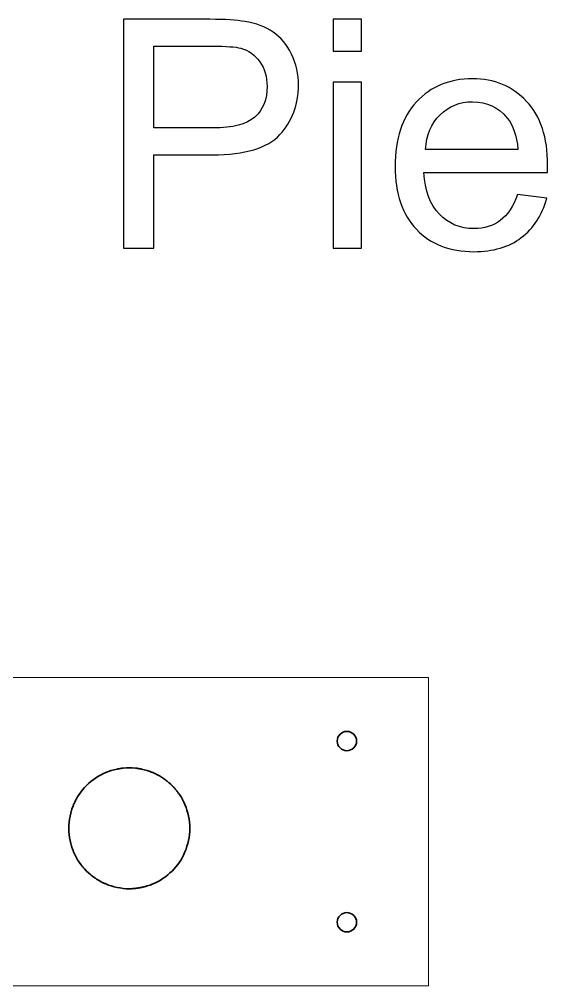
# Model space of a CAD drawing. Header units: millimetres. Extents: x 309 to 2032, y -1240 to 271.
# Drawn here: x 593.6 to 681, y 104.1 to 264.1 of the extents above; entities that cross this region are included whole.
import ezdxf

# ---------------------------------------------------------------- set-up
doc = ezdxf.new("R2010")
doc.units = ezdxf.units.MM
doc.header["$MEASUREMENT"] = 0
doc.layers.add('Layer 1', color=7, linetype='Continuous')

msp = doc.modelspace()

# ---------------------------------------------------------------- linework, layer by layer
at = {"layer": 'Layer 1', "color": 250, "lineweight": 18}
msp.add_lwpolyline([(401.2904, 104.1322), (661.2904, 104.1322), (661.2904, 155.1322), (401.2904, 155.1322), (401.2904, 104.1322)], close=True, dxfattribs=at)
at = {"layer": 'Layer 1', "color": 250}
for points, knots in [([(610.8321, 226.2476), (610.8321, 226.2476), (610.8321, 264.136), (610.8321, 264.136), (610.8321, 264.136), (625.1372, 264.136), (625.1372, 264.136), (627.6508, 264.136), (629.5734, 264.0125), (630.9052, 263.7744), (632.7661, 263.4657), (634.3271, 262.8748), (635.5883, 262.0105), (636.8495, 261.1373), (637.8637, 259.9203), (638.631, 258.3592), (639.3983, 256.7982), (639.7775, 255.0784), (639.7775, 253.1998), (639.7775, 249.9896), (638.7545, 247.2643), (636.6995, 245.0418), (634.6534, 242.8105), (630.9404, 241.6993), (625.5782, 241.6993), (625.5782, 241.6993), (615.8592, 241.6993), (615.8592, 241.6993), (615.8592, 241.6993), (615.8592, 226.2476), (615.8592, 226.2476), (615.8592, 226.2476), (610.8321, 226.2476), (610.8321, 226.2476)], [0, 0, 0, 0, 0.09090909, 0.09090909, 0.09090909, 0.18181818, 0.18181818, 0.18181818, 0.27272727, 0.27272727, 0.27272727, 0.36363636, 0.36363636, 0.36363636, 0.45454545, 0.45454545, 0.45454545, 0.54545455, 0.54545455, 0.54545455, 0.63636364, 0.63636364, 0.63636364, 0.72727273, 0.72727273, 0.72727273, 0.81818182, 0.81818182, 0.81818182, 0.90909091, 0.90909091, 0.90909091, 1, 1, 1, 1]), ([(645.5454, 258.8443), (645.5454, 258.8443), (645.5454, 264.136), (645.5454, 264.136), (645.5454, 264.136), (650.2021, 264.136), (650.2021, 264.136), (650.2021, 264.136), (650.2021, 258.8443), (650.2021, 258.8443), (650.2021, 258.8443), (645.5454, 258.8443), (645.5454, 258.8443)], [0, 0, 0, 0, 0.25, 0.25, 0.25, 0.5, 0.5, 0.5, 0.75, 0.75, 0.75, 1, 1, 1, 1]), ([(615.8592, 246.1443), (615.8592, 246.1443), (625.6488, 246.1443), (625.6488, 246.1443), (628.8943, 246.1443), (631.1874, 246.744), (632.5544, 247.9523), (633.9126, 249.1605), (634.5917, 250.8539), (634.5917, 253.0499), (634.5917, 254.6286), (634.1948, 255.9868), (633.3922, 257.1157), (632.5897, 258.2446), (631.5313, 258.9942), (630.2261, 259.3558), (629.3794, 259.5763), (627.8183, 259.691), (625.5517, 259.691), (625.5517, 259.691), (615.8592, 259.691), (615.8592, 259.691), (615.8592, 259.691), (615.8592, 246.1443), (615.8592, 246.1443)], [0, 0, 0, 0, 0.125, 0.125, 0.125, 0.25, 0.25, 0.25, 0.375, 0.375, 0.375, 0.5, 0.5, 0.5, 0.625, 0.625, 0.625, 0.75, 0.75, 0.75, 0.875, 0.875, 0.875, 1, 1, 1, 1]), ([(645.5454, 226.2476), (645.5454, 226.2476), (645.5454, 253.7114), (645.5454, 253.7114), (645.5454, 253.7114), (650.2021, 253.7114), (650.2021, 253.7114), (650.2021, 253.7114), (650.2021, 226.2476), (650.2021, 226.2476), (650.2021, 226.2476), (645.5454, 226.2476), (645.5454, 226.2476)], [0, 0, 0, 0, 0.25, 0.25, 0.25, 0.5, 0.5, 0.5, 0.75, 0.75, 0.75, 1, 1, 1, 1]), ([(676.0342, 235.1376), (676.0342, 235.1376), (680.8496, 234.5026), (680.8496, 234.5026), (680.1, 231.7068), (678.6977, 229.5284), (676.6516, 227.985), (674.6055, 226.4416), (671.9949, 225.6655), (668.8111, 225.6655), (664.8071, 225.6655), (661.6321, 226.9002), (659.2861, 229.3697), (656.9401, 231.8303), (655.7671, 235.2964), (655.7671, 239.7502), (655.7671, 244.3539), (656.9489, 247.9346), (659.3214, 250.4746), (661.6938, 253.0234), (664.7718, 254.2935), (668.5553, 254.2935), (672.2154, 254.2935), (675.2052, 253.0499), (677.5247, 250.554), (679.8442, 248.0581), (681.0084, 244.548), (681.0084, 240.0236), (681.0084, 239.7502), (680.9996, 239.3357), (680.9819, 238.7889), (680.9819, 238.7889), (660.5296, 238.7889), (660.5296, 238.7889), (660.706, 235.7814), (661.5527, 233.4707), (663.0873, 231.8744), (664.613, 230.2781), (666.5268, 229.4755), (668.8111, 229.4755), (670.5132, 229.4755), (671.9684, 229.9253), (673.1679, 230.8249), (674.3762, 231.7245), (675.3287, 233.162), (676.0342, 235.1376)], [0, 0, 0, 0, 0.06666667, 0.06666667, 0.06666667, 0.13333333, 0.13333333, 0.13333333, 0.2, 0.2, 0.2, 0.26666667, 0.26666667, 0.26666667, 0.33333333, 0.33333333, 0.33333333, 0.4, 0.4, 0.4, 0.46666667, 0.46666667, 0.46666667, 0.53333333, 0.53333333, 0.53333333, 0.6, 0.6, 0.6, 0.66666667, 0.66666667, 0.66666667, 0.73333333, 0.73333333, 0.73333333, 0.8, 0.8, 0.8, 0.86666667, 0.86666667, 0.86666667, 0.93333333, 0.93333333, 0.93333333, 1, 1, 1, 1]), ([(660.7942, 242.5989), (660.7942, 242.5989), (676.0871, 242.5989), (676.0871, 242.5989), (675.8843, 244.9096), (675.2934, 246.6382), (674.3321, 247.7935), (672.8592, 249.5839), (670.9366, 250.4834), (668.5818, 250.4834), (666.4475, 250.4834), (664.6571, 249.7691), (663.2019, 248.3403), (661.7555, 246.9116), (660.953, 244.9978), (660.7942, 242.5989)], [0, 0, 0, 0, 0.2, 0.2, 0.2, 0.4, 0.4, 0.4, 0.6, 0.6, 0.6, 0.8, 0.8, 0.8, 1, 1, 1, 1])]:
    msp.add_open_spline(points, degree=3, knots=knots, dxfattribs=at)
at = {"layer": 'Layer 1', "lineweight": 35}
for points in [[(649.3904, 144.6322), (649.3904, 145.5159), (648.6741, 146.2322), (647.7904, 146.2322), (646.9067, 146.2322), (646.1904, 145.5159), (646.1904, 144.6322), (646.1904, 143.7485), (646.9067, 143.0322), (647.7904, 143.0322), (648.6741, 143.0322), (649.3904, 143.7485), (649.3904, 144.6322)], [(649.3904, 114.6322), (649.3904, 115.5159), (648.6741, 116.2322), (647.7904, 116.2322), (646.9067, 116.2322), (646.1904, 115.5159), (646.1904, 114.6322), (646.1904, 113.7485), (646.9067, 113.0322), (647.7904, 113.0322), (648.6741, 113.0322), (649.3904, 113.7485), (649.3904, 114.6322)]]:
    msp.add_open_spline(points, degree=3, knots=[0, 0, 0, 0, 0.25, 0.25, 0.25, 0.5, 0.5, 0.5, 0.75, 0.75, 0.75, 1, 1, 1, 1], dxfattribs=at)
at = {"layer": 'Layer 1', "color": 250, "lineweight": 35}
msp.add_open_spline([(611.7937, 140.1916), (611.7937, 140.1916), (611.2599, 140.1916), (611.2599, 140.1916), (611.2599, 140.1916), (610.7595, 140.1416), (610.7595, 140.1416), (610.7595, 140.1416), (610.6595, 140.1416), (610.6595, 140.1416), (610.6595, 140.1416), (610.5426, 140.1249), (610.5426, 140.1249), (610.5426, 140.1249), (610.3926, 140.1082), (610.3926, 140.1082), (610.3926, 140.1082), (610.2591, 140.0748), (610.2591, 140.0748), (610.2591, 140.0748), (610.1257, 140.0582), (610.1257, 140.0582), (610.1257, 140.0582), (609.9922, 140.0415), (609.9922, 140.0415), (609.9922, 140.0415), (609.8754, 140.0248), (609.8754, 140.0248), (609.8754, 140.0248), (609.7753, 139.9914), (609.7753, 139.9914), (609.7753, 139.9914), (609.2749, 139.8913), (609.2749, 139.8913), (609.2749, 139.8913), (608.8079, 139.7579), (608.8079, 139.7579), (608.8079, 139.7579), (608.3575, 139.5911), (608.3575, 139.5911), (608.3575, 139.5911), (607.8904, 139.4243), (607.8904, 139.4243), (607.8904, 139.4243), (607.44, 139.2241), (607.44, 139.2241), (607.44, 139.2241), (607.023, 139.0073), (607.023, 139.0073), (607.023, 139.0073), (606.606, 138.7571), (606.606, 138.7571), (606.606, 138.7571), (606.189, 138.4902), (606.189, 138.4902), (606.189, 138.4902), (605.7887, 138.2066), (605.7887, 138.2066), (605.7887, 138.2066), (605.4217, 137.923), (605.4217, 137.923), (605.4217, 137.923), (605.0547, 137.6061), (605.0547, 137.6061), (605.0547, 137.6061), (604.7211, 137.2725), (604.7211, 137.2725), (604.7211, 137.2725), (604.3708, 136.9389), (604.3708, 136.9389), (604.3708, 136.9389), (604.0539, 136.5552), (604.0539, 136.5552), (604.0539, 136.5552), (603.7704, 136.1883), (603.7704, 136.1883), (603.7704, 136.1883), (603.4868, 135.7879), (603.4868, 135.7879), (603.4868, 135.7879), (603.2365, 135.3876), (603.2365, 135.3876), (603.2365, 135.3876), (603.1865, 135.3042), (603.1865, 135.3042), (603.1865, 135.3042), (603.1365, 135.2208), (603.1365, 135.2208), (603.1365, 135.2208), (603.0864, 135.1541), (603.0864, 135.1541), (603.0864, 135.1541), (603.0531, 135.0707), (603.0531, 135.0707), (603.0531, 135.0707), (603.003, 134.9873), (603.003, 134.9873), (603.003, 134.9873), (602.9697, 134.9205), (602.9697, 134.9205), (602.9697, 134.9205), (602.953, 134.9039), (602.953, 134.9039), (602.953, 134.9039), (602.953, 134.8872), (602.953, 134.8872), (602.953, 134.8872), (602.9363, 134.8705), (602.9363, 134.8705), (602.9363, 134.8705), (602.9363, 134.8538), (602.9363, 134.8538), (602.9363, 134.8538), (602.9196, 134.8538), (602.9196, 134.8538), (602.9196, 134.8538), (602.9196, 134.8371), (602.9196, 134.8371), (602.9196, 134.8371), (602.9029, 134.8205), (602.9029, 134.8205), (602.9029, 134.8205), (602.9029, 134.8038), (602.9029, 134.8038), (602.9029, 134.8038), (602.8863, 134.7704), (602.8863, 134.7704), (602.8863, 134.7704), (602.8362, 134.6537), (602.8362, 134.6537), (602.8362, 134.6537), (602.7695, 134.5369), (602.7695, 134.5369), (602.7695, 134.5369), (602.7194, 134.4201), (602.7194, 134.4201), (602.7194, 134.4201), (602.6694, 134.3034), (602.6694, 134.3034), (602.6694, 134.3034), (602.636, 134.22), (602.636, 134.22), (602.636, 134.22), (602.5861, 134.1366), (602.5861, 134.1366), (602.5861, 134.1366), (602.5693, 134.1032), (602.5693, 134.1032), (602.5693, 134.1032), (602.536, 134.0198), (602.536, 134.0198), (602.536, 134.0198), (602.536, 134.0031), (602.536, 134.0031), (602.536, 134.0031), (602.4859, 133.8863), (602.4859, 133.8863), (602.4859, 133.8863), (602.4526, 133.7696), (602.4526, 133.7696), (602.4526, 133.7696), (602.4025, 133.6361), (602.4025, 133.6361), (602.4025, 133.6361), (602.3525, 133.5027), (602.3525, 133.5027), (602.3525, 133.5027), (602.3024, 133.3859), (602.3024, 133.3859), (602.3024, 133.3859), (602.2691, 133.2692), (602.2691, 133.2692), (602.2691, 133.2692), (602.2357, 133.1691), (602.2357, 133.1691), (602.2357, 133.1691), (602.1023, 132.702), (602.1023, 132.702), (602.1023, 132.702), (601.9855, 132.2183), (601.9855, 132.2183), (601.9855, 132.2183), (601.9021, 131.7179), (601.9021, 131.7179), (601.9021, 131.7179), (601.8354, 131.2175), (601.8354, 131.2175), (601.8354, 131.2175), (601.802, 130.717), (601.802, 130.717), (601.802, 130.717), (601.802, 130.6003), (601.802, 130.6003), (601.802, 130.6003), (601.7854, 130.4835), (601.7854, 130.4835), (601.7854, 130.4835), (601.7854, 130.3334), (601.7854, 130.3334), (601.7854, 130.3334), (601.7854, 130.1999), (601.7854, 130.1999), (601.7854, 130.1999), (601.7854, 130.0498), (601.7854, 130.0498), (601.7854, 130.0498), (601.7854, 129.9164), (601.7854, 129.9164), (601.7854, 129.9164), (601.802, 129.7996), (601.802, 129.7996), (601.802, 129.7996), (601.802, 129.6828), (601.802, 129.6828), (601.802, 129.6828), (601.8354, 129.1824), (601.8354, 129.1824), (601.8354, 129.1824), (601.9021, 128.682), (601.9021, 128.682), (601.9021, 128.682), (601.9855, 128.1816), (601.9855, 128.1816), (601.9855, 128.1816), (602.1023, 127.6979), (602.1023, 127.6979), (602.1023, 127.6979), (602.2357, 127.2308), (602.2357, 127.2308), (602.2357, 127.2308), (602.2691, 127.1307), (602.2691, 127.1307), (602.2691, 127.1307), (602.3024, 127.014), (602.3024, 127.014), (602.3024, 127.014), (602.3525, 126.8805), (602.3525, 126.8805), (602.3525, 126.8805), (602.4025, 126.7637), (602.4025, 126.7637), (602.4025, 126.7637), (602.4526, 126.6303), (602.4526, 126.6303), (602.4526, 126.6303), (602.4859, 126.5135), (602.4859, 126.5135), (602.4859, 126.5135), (602.5193, 126.4301), (602.5193, 126.4301), (602.5193, 126.4301), (602.5526, 126.3467), (602.5526, 126.3467), (602.5526, 126.3467), (602.5693, 126.33), (602.5693, 126.33), (602.5693, 126.33), (602.5693, 126.2967), (602.5693, 126.2967), (602.5693, 126.2967), (602.5861, 126.28), (602.5861, 126.28), (602.5861, 126.28), (602.5861, 126.2633), (602.5861, 126.2633), (602.5861, 126.2633), (602.6027, 126.23), (602.6027, 126.23), (602.6027, 126.23), (602.6194, 126.2133), (602.6194, 126.2133), (602.6194, 126.2133), (602.6194, 126.1966), (602.6194, 126.1966), (602.6194, 126.1966), (602.636, 126.1799), (602.636, 126.1799), (602.636, 126.1799), (602.6694, 126.0965), (602.6694, 126.0965), (602.6694, 126.0965), (602.7194, 125.9798), (602.7194, 125.9798), (602.7194, 125.9798), (602.7695, 125.863), (602.7695, 125.863), (602.7695, 125.863), (602.8362, 125.7462), (602.8362, 125.7462), (602.8362, 125.7462), (602.8863, 125.6295), (602.8863, 125.6295), (602.8863, 125.6295), (602.953, 125.5127), (602.953, 125.5127), (602.953, 125.5127), (602.9863, 125.4293), (602.9863, 125.4293), (602.9863, 125.4293), (603.2365, 124.9956), (603.2365, 124.9956), (603.2365, 124.9956), (603.4868, 124.5953), (603.4868, 124.5953), (603.4868, 124.5953), (603.7704, 124.2116), (603.7704, 124.2116), (603.7704, 124.2116), (603.837, 124.1282), (603.837, 124.1282), (603.837, 124.1282), (603.9038, 124.0448), (603.9038, 124.0448), (603.9038, 124.0448), (603.9872, 123.9447), (603.9872, 123.9447), (603.9872, 123.9447), (604.0706, 123.828), (604.0706, 123.828), (604.0706, 123.828), (604.154, 123.7279), (604.154, 123.7279), (604.154, 123.7279), (604.2374, 123.6278), (604.2374, 123.6278), (604.2374, 123.6278), (604.3042, 123.5444), (604.3042, 123.5444), (604.3042, 123.5444), (604.3708, 123.461), (604.3708, 123.461), (604.3708, 123.461), (604.7211, 123.1107), (604.7211, 123.1107), (604.7211, 123.1107), (605.0547, 122.7938), (605.0547, 122.7938), (605.0547, 122.7938), (605.4217, 122.4768), (605.4217, 122.4768), (605.4217, 122.4768), (605.5051, 122.4101), (605.5051, 122.4101), (605.5051, 122.4101), (605.5885, 122.3434), (605.5885, 122.3434), (605.5885, 122.3434), (605.6886, 122.26), (605.6886, 122.26), (605.6886, 122.26), (605.8054, 122.1766), (605.8054, 122.1766), (605.8054, 122.1766), (605.9054, 122.1099), (605.9054, 122.1099), (605.9054, 122.1099), (606.0223, 122.0265), (606.0223, 122.0265), (606.0223, 122.0265), (606.1056, 121.9597), (606.1056, 121.9597), (606.1056, 121.9597), (606.189, 121.9097), (606.189, 121.9097), (606.189, 121.9097), (606.2892, 121.843), (606.2892, 121.843), (606.2892, 121.843), (606.3725, 121.7763), (606.3725, 121.7763), (606.3725, 121.7763), (606.4893, 121.7095), (606.4893, 121.7095), (606.4893, 121.7095), (606.606, 121.6428), (606.606, 121.6428), (606.606, 121.6428), (606.7228, 121.5761), (606.7228, 121.5761), (606.7228, 121.5761), (606.8395, 121.5094), (606.8395, 121.5094), (606.8395, 121.5094), (606.9063, 121.4593), (606.9063, 121.4593), (606.9063, 121.4593), (606.973, 121.426), (606.973, 121.426), (606.973, 121.426), (607.0564, 121.3759), (607.0564, 121.3759), (607.0564, 121.3759), (607.1064, 121.3426), (607.1064, 121.3426), (607.1064, 121.3426), (607.2232, 121.2925), (607.2232, 121.2925), (607.2232, 121.2925), (607.3233, 121.2425), (607.3233, 121.2425), (607.3233, 121.2425), (607.4567, 121.1758), (607.4567, 121.1758), (607.4567, 121.1758), (607.5735, 121.1257), (607.5735, 121.1257), (607.5735, 121.1257), (607.6903, 121.0757), (607.6903, 121.0757), (607.6903, 121.0757), (607.807, 121.0256), (607.807, 121.0256), (607.807, 121.0256), (607.8904, 120.9756), (607.8904, 120.9756), (607.8904, 120.9756), (608.3575, 120.7921), (608.3575, 120.7921), (608.3575, 120.7921), (608.8079, 120.642), (608.8079, 120.642), (608.8079, 120.642), (609.2749, 120.5085), (609.2749, 120.5085), (609.2749, 120.5085), (609.7753, 120.3918), (609.7753, 120.3918), (609.7753, 120.3918), (610.2591, 120.3084), (610.2591, 120.3084), (610.2591, 120.3084), (610.7595, 120.2416), (610.7595, 120.2416), (610.7595, 120.2416), (611.2599, 120.1916), (611.2599, 120.1916), (611.2599, 120.1916), (611.3767, 120.1916), (611.3767, 120.1916), (611.3767, 120.1916), (611.5101, 120.1916), (611.5101, 120.1916), (611.5101, 120.1916), (611.6435, 120.1916), (611.6435, 120.1916), (611.6435, 120.1916), (611.777, 120.1916), (611.777, 120.1916), (611.777, 120.1916), (611.9271, 120.1916), (611.9271, 120.1916), (611.9271, 120.1916), (612.0606, 120.1916), (612.0606, 120.1916), (612.0606, 120.1916), (612.144, 120.1916), (612.144, 120.1916), (612.144, 120.1916), (612.2441, 120.1916), (612.2441, 120.1916), (612.2441, 120.1916), (612.3275, 120.2083), (612.3275, 120.2083), (612.3275, 120.2083), (612.3776, 120.2083), (612.3776, 120.2083), (612.3776, 120.2083), (612.4776, 120.2083), (612.4776, 120.2083), (612.4776, 120.2083), (612.5276, 120.225), (612.5276, 120.225), (612.5276, 120.225), (612.6611, 120.225), (612.6611, 120.225), (612.6611, 120.225), (612.8112, 120.2416), (612.8112, 120.2416), (612.8112, 120.2416), (612.9446, 120.2583), (612.9446, 120.2583), (612.9446, 120.2583), (613.0781, 120.275), (613.0781, 120.275), (613.0781, 120.275), (613.2115, 120.2917), (613.2115, 120.2917), (613.2115, 120.2917), (613.3117, 120.3084), (613.3117, 120.3084), (613.3117, 120.3084), (613.395, 120.3084), (613.395, 120.3084), (613.395, 120.3084), (613.4117, 120.325), (613.4117, 120.325), (613.4117, 120.325), (613.5285, 120.3417), (613.5285, 120.3417), (613.5285, 120.3417), (613.6619, 120.3751), (613.6619, 120.3751), (613.6619, 120.3751), (613.7953, 120.3918), (613.7953, 120.3918), (613.7953, 120.3918), (613.9288, 120.4251), (613.9288, 120.4251), (613.9288, 120.4251), (614.0622, 120.4585), (614.0622, 120.4585), (614.0622, 120.4585), (614.1623, 120.4752), (614.1623, 120.4752), (614.1623, 120.4752), (614.2624, 120.5085), (614.2624, 120.5085), (614.2624, 120.5085), (614.3958, 120.5419), (614.3958, 120.5419), (614.3958, 120.5419), (614.4792, 120.5586), (614.4792, 120.5586), (614.4792, 120.5586), (614.5793, 120.5919), (614.5793, 120.5919), (614.5793, 120.5919), (614.6627, 120.6086), (614.6627, 120.6086), (614.6627, 120.6086), (614.7629, 120.642), (614.7629, 120.642), (614.7629, 120.642), (615.2299, 120.7921), (615.2299, 120.7921), (615.2299, 120.7921), (615.6802, 120.9756), (615.6802, 120.9756), (615.6802, 120.9756), (616.1139, 121.1758), (616.1139, 121.1758), (616.1139, 121.1758), (616.5643, 121.3926), (616.5643, 121.3926), (616.5643, 121.3926), (616.9813, 121.6261), (616.9813, 121.6261), (616.9813, 121.6261), (617.3817, 121.9097), (617.3817, 121.9097), (617.3817, 121.9097), (617.7653, 122.1766), (617.7653, 122.1766), (617.7653, 122.1766), (618.1657, 122.4768), (618.1657, 122.4768), (618.1657, 122.4768), (618.5159, 122.7938), (618.5159, 122.7938), (618.5159, 122.7938), (618.8663, 123.1107), (618.8663, 123.1107), (618.8663, 123.1107), (619.1998, 123.461), (619.1998, 123.461), (619.1998, 123.461), (619.5001, 123.828), (619.5001, 123.828), (619.5001, 123.828), (619.817, 124.2116), (619.817, 124.2116), (619.817, 124.2116), (620.0839, 124.5953), (620.0839, 124.5953), (620.0839, 124.5953), (620.3508, 124.9956), (620.3508, 124.9956), (620.3508, 124.9956), (620.5844, 125.4293), (620.5844, 125.4293), (620.5844, 125.4293), (620.8012, 125.863), (620.8012, 125.863), (620.8012, 125.863), (621.0013, 126.2967), (621.0013, 126.2967), (621.0013, 126.2967), (621.1848, 126.7471), (621.1848, 126.7471), (621.1848, 126.7471), (621.335, 127.2308), (621.335, 127.2308), (621.335, 127.2308), (621.4851, 127.6979), (621.4851, 127.6979), (621.4851, 127.6979), (621.6018, 128.1816), (621.6018, 128.1816), (621.6018, 128.1816), (621.6852, 128.682), (621.6852, 128.682), (621.6852, 128.682), (621.752, 129.1824), (621.752, 129.1824), (621.752, 129.1824), (621.7854, 129.6828), (621.7854, 129.6828), (621.7854, 129.6828), (621.7854, 129.7996), (621.7854, 129.7996), (621.7854, 129.7996), (621.7854, 129.9164), (621.7854, 129.9164), (621.7854, 129.9164), (621.7854, 130.0498), (621.7854, 130.0498), (621.7854, 130.0498), (621.7854, 130.1999), (621.7854, 130.1999), (621.7854, 130.1999), (621.7854, 130.3334), (621.7854, 130.3334), (621.7854, 130.3334), (621.7854, 130.4835), (621.7854, 130.4835), (621.7854, 130.4835), (621.7854, 130.6003), (621.7854, 130.6003), (621.7854, 130.6003), (621.7854, 130.717), (621.7854, 130.717), (621.7854, 130.717), (621.752, 131.2175), (621.752, 131.2175), (621.752, 131.2175), (621.6852, 131.7179), (621.6852, 131.7179), (621.6852, 131.7179), (621.6018, 132.2183), (621.6018, 132.2183), (621.6018, 132.2183), (621.4851, 132.702), (621.4851, 132.702), (621.4851, 132.702), (621.335, 133.1691), (621.335, 133.1691), (621.335, 133.1691), (621.1848, 133.6528), (621.1848, 133.6528), (621.1848, 133.6528), (621.0013, 134.1032), (621.0013, 134.1032), (621.0013, 134.1032), (620.8012, 134.5369), (620.8012, 134.5369), (620.8012, 134.5369), (620.5844, 134.9706), (620.5844, 134.9706), (620.5844, 134.9706), (620.3508, 135.3876), (620.3508, 135.3876), (620.3508, 135.3876), (620.0839, 135.7879), (620.0839, 135.7879), (620.0839, 135.7879), (620.0172, 135.8713), (620.0172, 135.8713), (620.0172, 135.8713), (619.9505, 135.9714), (619.9505, 135.9714), (619.9505, 135.9714), (619.8837, 136.0715), (619.8837, 136.0715), (619.8837, 136.0715), (619.8003, 136.1716), (619.8003, 136.1716), (619.8003, 136.1716), (619.7169, 136.2883), (619.7169, 136.2883), (619.7169, 136.2883), (619.6335, 136.3884), (619.6335, 136.3884), (619.6335, 136.3884), (619.5668, 136.4885), (619.5668, 136.4885), (619.5668, 136.4885), (619.5001, 136.5552), (619.5001, 136.5552), (619.5001, 136.5552), (619.4501, 136.6386), (619.4501, 136.6386), (619.4501, 136.6386), (619.3667, 136.722), (619.3667, 136.722), (619.3667, 136.722), (619.2832, 136.8221), (619.2832, 136.8221), (619.2832, 136.8221), (619.1998, 136.9222), (619.1998, 136.9222), (619.1998, 136.9222), (619.0998, 137.0223), (619.0998, 137.0223), (619.0998, 137.0223), (619.0164, 137.1057), (619.0164, 137.1057), (619.0164, 137.1057), (618.9663, 137.1724), (618.9663, 137.1724), (618.9663, 137.1724), (618.8996, 137.2391), (618.8996, 137.2391), (618.8996, 137.2391), (618.8996, 137.2391), (618.8996, 137.2391), (618.8996, 137.2391), (618.8829, 137.2558), (618.8829, 137.2558), (618.8829, 137.2558), (618.8663, 137.2558), (618.8663, 137.2558), (618.8663, 137.2558), (618.8496, 137.2725), (618.8496, 137.2725), (618.8496, 137.2725), (618.8329, 137.2892), (618.8329, 137.2892), (618.8329, 137.2892), (618.8329, 137.3059), (618.8329, 137.3059), (618.8329, 137.3059), (618.8162, 137.3225), (618.8162, 137.3225), (618.8162, 137.3225), (618.7995, 137.3392), (618.7995, 137.3392), (618.7995, 137.3392), (618.7329, 137.3893), (618.7329, 137.3893), (618.7329, 137.3893), (618.6661, 137.456), (618.6661, 137.456), (618.6661, 137.456), (618.5994, 137.5227), (618.5994, 137.5227), (618.5994, 137.5227), (618.5326, 137.5894), (618.5326, 137.5894), (618.5326, 137.5894), (618.466, 137.6395), (618.466, 137.6395), (618.466, 137.6395), (618.4325, 137.6728), (618.4325, 137.6728), (618.4325, 137.6728), (618.3658, 137.7396), (618.3658, 137.7396), (618.3658, 137.7396), (618.3491, 137.7396), (618.3491, 137.7396), (618.3491, 137.7396), (618.2491, 137.823), (618.2491, 137.823), (618.2491, 137.823), (618.149, 137.9064), (618.149, 137.9064), (618.149, 137.9064), (618.0489, 138.0064), (618.0489, 138.0064), (618.0489, 138.0064), (617.9488, 138.0732), (617.9488, 138.0732), (617.9488, 138.0732), (617.8487, 138.1566), (617.8487, 138.1566), (617.8487, 138.1566), (617.7653, 138.2066), (617.7653, 138.2066), (617.7653, 138.2066), (617.6819, 138.2733), (617.6819, 138.2733), (617.6819, 138.2733), (617.5985, 138.3401), (617.5985, 138.3401), (617.5985, 138.3401), (617.4817, 138.4068), (617.4817, 138.4068), (617.4817, 138.4068), (617.3817, 138.4902), (617.3817, 138.4902), (617.3817, 138.4902), (617.2649, 138.5569), (617.2649, 138.5569), (617.2649, 138.5569), (617.1648, 138.6403), (617.1648, 138.6403), (617.1648, 138.6403), (617.0981, 138.6737), (617.0981, 138.6737), (617.0981, 138.6737), (617.0148, 138.7237), (617.0148, 138.7237), (617.0148, 138.7237), (616.9313, 138.7738), (616.9313, 138.7738), (616.9313, 138.7738), (616.8979, 138.8071), (616.8979, 138.8071), (616.8979, 138.8071), (616.7812, 138.8572), (616.7812, 138.8572), (616.7812, 138.8572), (616.6644, 138.9239), (616.6644, 138.9239), (616.6644, 138.9239), (616.5476, 138.9906), (616.5476, 138.9906), (616.5476, 138.9906), (616.4309, 139.0573), (616.4309, 139.0573), (616.4309, 139.0573), (616.3141, 139.124), (616.3141, 139.124), (616.3141, 139.124), (616.2474, 139.1574), (616.2474, 139.1574), (616.2474, 139.1574), (616.164, 139.1908), (616.164, 139.1908), (616.164, 139.1908), (616.1473, 139.2074), (616.1473, 139.2074), (616.1473, 139.2074), (616.1306, 139.2241), (616.1306, 139.2241), (616.1306, 139.2241), (616.0973, 139.2241), (616.0973, 139.2241), (616.0973, 139.2241), (616.0806, 139.2408), (616.0806, 139.2408), (616.0806, 139.2408), (616.0472, 139.2575), (616.0472, 139.2575), (616.0472, 139.2575), (616.0305, 139.2575), (616.0305, 139.2575), (616.0305, 139.2575), (616.0139, 139.2742), (616.0139, 139.2742), (616.0139, 139.2742), (615.9805, 139.2742), (615.9805, 139.2742), (615.9805, 139.2742), (615.9138, 139.3075), (615.9138, 139.3075), (615.9138, 139.3075), (615.797, 139.3576), (615.797, 139.3576), (615.797, 139.3576), (615.6802, 139.4076), (615.6802, 139.4076), (615.6802, 139.4076), (615.5468, 139.4577), (615.5468, 139.4577), (615.5468, 139.4577), (615.4301, 139.5077), (615.4301, 139.5077), (615.4301, 139.5077), (615.3133, 139.5577), (615.3133, 139.5577), (615.3133, 139.5577), (615.2299, 139.5911), (615.2299, 139.5911), (615.2299, 139.5911), (614.7629, 139.7579), (614.7629, 139.7579), (614.7629, 139.7579), (614.2791, 139.8913), (614.2791, 139.8913), (614.2791, 139.8913), (613.812, 139.9914), (613.812, 139.9914), (613.812, 139.9914), (613.7119, 140.0248), (613.7119, 140.0248), (613.7119, 140.0248), (613.5785, 140.0415), (613.5785, 140.0415), (613.5785, 140.0415), (613.445, 140.0582), (613.445, 140.0582), (613.445, 140.0582), (613.3117, 140.0748), (613.3117, 140.0748), (613.3117, 140.0748), (613.1782, 140.1082), (613.1782, 140.1082), (613.1782, 140.1082), (613.0448, 140.1249), (613.0448, 140.1249), (613.0448, 140.1249), (612.928, 140.1416), (612.928, 140.1416), (612.928, 140.1416), (612.8112, 140.1416), (612.8112, 140.1416), (612.8112, 140.1416), (612.2941, 140.1916), (612.2941, 140.1916), (612.2941, 140.1916), (611.7937, 140.1916), (611.7937, 140.1916)], degree=3, knots=[0, 0, 0, 0, 0.00328947, 0.00328947, 0.00328947, 0.00657895, 0.00657895, 0.00657895, 0.00986842, 0.00986842, 0.00986842, 0.01315789, 0.01315789, 0.01315789, 0.01644737, 0.01644737, 0.01644737, 0.01973684, 0.01973684, 0.01973684, 0.02302632, 0.02302632, 0.02302632, 0.02631579, 0.02631579, 0.02631579, 0.02960526, 0.02960526, 0.02960526, 0.03289474, 0.03289474, 0.03289474, 0.03618421, 0.03618421, 0.03618421, 0.03947368, 0.03947368, 0.03947368, 0.04276316, 0.04276316, 0.04276316, 0.04605263, 0.04605263, 0.04605263, 0.04934211, 0.04934211, 0.04934211, 0.05263158, 0.05263158, 0.05263158, 0.05592105, 0.05592105, 0.05592105, 0.05921053, 0.05921053, 0.05921053, 0.0625, 0.0625, 0.0625, 0.06578947, 0.06578947, 0.06578947, 0.06907895, 0.06907895, 0.06907895, 0.07236842, 0.07236842, 0.07236842, 0.07565789, 0.07565789, 0.07565789, 0.07894737, 0.07894737, 0.07894737, 0.08223684, 0.08223684, 0.08223684, 0.08552632, 0.08552632, 0.08552632, 0.08881579, 0.08881579, 0.08881579, 0.09210526, 0.09210526, 0.09210526, 0.09539474, 0.09539474, 0.09539474, 0.09868421, 0.09868421, 0.09868421, 0.10197368, 0.10197368, 0.10197368, 0.10526316, 0.10526316, 0.10526316, 0.10855263, 0.10855263, 0.10855263, 0.11184211, 0.11184211, 0.11184211, 0.11513158, 0.11513158, 0.11513158, 0.11842105, 0.11842105, 0.11842105, 0.12171053, 0.12171053, 0.12171053, 0.125, 0.125, 0.125, 0.12828947, 0.12828947, 0.12828947, 0.13157895, 0.13157895, 0.13157895, 0.13486842, 0.13486842, 0.13486842, 0.13815789, 0.13815789, 0.13815789, 0.14144737, 0.14144737, 0.14144737, 0.14473684, 0.14473684, 0.14473684, 0.14802632, 0.14802632, 0.14802632, 0.15131579, 0.15131579, 0.15131579, 0.15460526, 0.15460526, 0.15460526, 0.15789474, 0.15789474, 0.15789474, 0.16118421, 0.16118421, 0.16118421, 0.16447368, 0.16447368, 0.16447368, 0.16776316, 0.16776316, 0.16776316, 0.17105263, 0.17105263, 0.17105263, 0.17434211, 0.17434211, 0.17434211, 0.17763158, 0.17763158, 0.17763158, 0.18092105, 0.18092105, 0.18092105, 0.18421053, 0.18421053, 0.18421053, 0.1875, 0.1875, 0.1875, 0.19078947, 0.19078947, 0.19078947, 0.19407895, 0.19407895, 0.19407895, 0.19736842, 0.19736842, 0.19736842, 0.20065789, 0.20065789, 0.20065789, 0.20394737, 0.20394737, 0.20394737, 0.20723684, 0.20723684, 0.20723684, 0.21052632, 0.21052632, 0.21052632, 0.21381579, 0.21381579, 0.21381579, 0.21710526, 0.21710526, 0.21710526, 0.22039474, 0.22039474, 0.22039474, 0.22368421, 0.22368421, 0.22368421, 0.22697368, 0.22697368, 0.22697368, 0.23026316, 0.23026316, 0.23026316, 0.23355263, 0.23355263, 0.23355263, 0.23684211, 0.23684211, 0.23684211, 0.24013158, 0.24013158, 0.24013158, 0.24342105, 0.24342105, 0.24342105, 0.24671053, 0.24671053, 0.24671053, 0.25, 0.25, 0.25, 0.25328947, 0.25328947, 0.25328947, 0.25657895, 0.25657895, 0.25657895, 0.25986842, 0.25986842, 0.25986842, 0.26315789, 0.26315789, 0.26315789, 0.26644737, 0.26644737, 0.26644737, 0.26973684, 0.26973684, 0.26973684, 0.27302632, 0.27302632, 0.27302632, 0.27631579, 0.27631579, 0.27631579, 0.27960526, 0.27960526, 0.27960526, 0.28289474, 0.28289474, 0.28289474, 0.28618421, 0.28618421, 0.28618421, 0.28947368, 0.28947368, 0.28947368, 0.29276316, 0.29276316, 0.29276316, 0.29605263, 0.29605263, 0.29605263, 0.29934211, 0.29934211, 0.29934211, 0.30263158, 0.30263158, 0.30263158, 0.30592105, 0.30592105, 0.30592105, 0.30921053, 0.30921053, 0.30921053, 0.3125, 0.3125, 0.3125, 0.31578947, 0.31578947, 0.31578947, 0.31907895, 0.31907895, 0.31907895, 0.32236842, 0.32236842, 0.32236842, 0.32565789, 0.32565789, 0.32565789, 0.32894737, 0.32894737, 0.32894737, 0.33223684, 0.33223684, 0.33223684, 0.33552632, 0.33552632, 0.33552632, 0.33881579, 0.33881579, 0.33881579, 0.34210526, 0.34210526, 0.34210526, 0.34539474, 0.34539474, 0.34539474, 0.34868421, 0.34868421, 0.34868421, 0.35197368, 0.35197368, 0.35197368, 0.35526316, 0.35526316, 0.35526316, 0.35855263, 0.35855263, 0.35855263, 0.36184211, 0.36184211, 0.36184211, 0.36513158, 0.36513158, 0.36513158, 0.36842105, 0.36842105, 0.36842105, 0.37171053, 0.37171053, 0.37171053, 0.375, 0.375, 0.375, 0.37828947, 0.37828947, 0.37828947, 0.38157895, 0.38157895, 0.38157895, 0.38486842, 0.38486842, 0.38486842, 0.38815789, 0.38815789, 0.38815789, 0.39144737, 0.39144737, 0.39144737, 0.39473684, 0.39473684, 0.39473684, 0.39802632, 0.39802632, 0.39802632, 0.40131579, 0.40131579, 0.40131579, 0.40460526, 0.40460526, 0.40460526, 0.40789474, 0.40789474, 0.40789474, 0.41118421, 0.41118421, 0.41118421, 0.41447368, 0.41447368, 0.41447368, 0.41776316, 0.41776316, 0.41776316, 0.42105263, 0.42105263, 0.42105263, 0.42434211, 0.42434211, 0.42434211, 0.42763158, 0.42763158, 0.42763158, 0.43092105, 0.43092105, 0.43092105, 0.43421053, 0.43421053, 0.43421053, 0.4375, 0.4375, 0.4375, 0.44078947, 0.44078947, 0.44078947, 0.44407895, 0.44407895, 0.44407895, 0.44736842, 0.44736842, 0.44736842, 0.45065789, 0.45065789, 0.45065789, 0.45394737, 0.45394737, 0.45394737, 0.45723684, 0.45723684, 0.45723684, 0.46052632, 0.46052632, 0.46052632, 0.46381579, 0.46381579, 0.46381579, 0.46710526, 0.46710526, 0.46710526, 0.47039474, 0.47039474, 0.47039474, 0.47368421, 0.47368421, 0.47368421, 0.47697368, 0.47697368, 0.47697368, 0.48026316, 0.48026316, 0.48026316, 0.48355263, 0.48355263, 0.48355263, 0.48684211, 0.48684211, 0.48684211, 0.49013158, 0.49013158, 0.49013158, 0.49342105, 0.49342105, 0.49342105, 0.49671053, 0.49671053, 0.49671053, 0.5, 0.5, 0.5, 0.50328947, 0.50328947, 0.50328947, 0.50657895, 0.50657895, 0.50657895, 0.50986842, 0.50986842, 0.50986842, 0.51315789, 0.51315789, 0.51315789, 0.51644737, 0.51644737, 0.51644737, 0.51973684, 0.51973684, 0.51973684, 0.52302632, 0.52302632, 0.52302632, 0.52631579, 0.52631579, 0.52631579, 0.52960526, 0.52960526, 0.52960526, 0.53289474, 0.53289474, 0.53289474, 0.53618421, 0.53618421, 0.53618421, 0.53947368, 0.53947368, 0.53947368, 0.54276316, 0.54276316, 0.54276316, 0.54605263, 0.54605263, 0.54605263, 0.54934211, 0.54934211, 0.54934211, 0.55263158, 0.55263158, 0.55263158, 0.55592105, 0.55592105, 0.55592105, 0.55921053, 0.55921053, 0.55921053, 0.5625, 0.5625, 0.5625, 0.56578947, 0.56578947, 0.56578947, 0.56907895, 0.56907895, 0.56907895, 0.57236842, 0.57236842, 0.57236842, 0.57565789, 0.57565789, 0.57565789, 0.57894737, 0.57894737, 0.57894737, 0.58223684, 0.58223684, 0.58223684, 0.58552632, 0.58552632, 0.58552632, 0.58881579, 0.58881579, 0.58881579, 0.59210526, 0.59210526, 0.59210526, 0.59539474, 0.59539474, 0.59539474, 0.59868421, 0.59868421, 0.59868421, 0.60197368, 0.60197368, 0.60197368, 0.60526316, 0.60526316, 0.60526316, 0.60855263, 0.60855263, 0.60855263, 0.61184211, 0.61184211, 0.61184211, 0.61513158, 0.61513158, 0.61513158, 0.61842105, 0.61842105, 0.61842105, 0.62171053, 0.62171053, 0.62171053, 0.625, 0.625, 0.625, 0.62828947, 0.62828947, 0.62828947, 0.63157895, 0.63157895, 0.63157895, 0.63486842, 0.63486842, 0.63486842, 0.63815789, 0.63815789, 0.63815789, 0.64144737, 0.64144737, 0.64144737, 0.64473684, 0.64473684, 0.64473684, 0.64802632, 0.64802632, 0.64802632, 0.65131579, 0.65131579, 0.65131579, 0.65460526, 0.65460526, 0.65460526, 0.65789474, 0.65789474, 0.65789474, 0.66118421, 0.66118421, 0.66118421, 0.66447368, 0.66447368, 0.66447368, 0.66776316, 0.66776316, 0.66776316, 0.67105263, 0.67105263, 0.67105263, 0.67434211, 0.67434211, 0.67434211, 0.67763158, 0.67763158, 0.67763158, 0.68092105, 0.68092105, 0.68092105, 0.68421053, 0.68421053, 0.68421053, 0.6875, 0.6875, 0.6875, 0.69078947, 0.69078947, 0.69078947, 0.69407895, 0.69407895, 0.69407895, 0.69736842, 0.69736842, 0.69736842, 0.70065789, 0.70065789, 0.70065789, 0.70394737, 0.70394737, 0.70394737, 0.70723684, 0.70723684, 0.70723684, 0.71052632, 0.71052632, 0.71052632, 0.71381579, 0.71381579, 0.71381579, 0.71710526, 0.71710526, 0.71710526, 0.72039474, 0.72039474, 0.72039474, 0.72368421, 0.72368421, 0.72368421, 0.72697368, 0.72697368, 0.72697368, 0.73026316, 0.73026316, 0.73026316, 0.73355263, 0.73355263, 0.73355263, 0.73684211, 0.73684211, 0.73684211, 0.74013158, 0.74013158, 0.74013158, 0.74342105, 0.74342105, 0.74342105, 0.74671053, 0.74671053, 0.74671053, 0.75, 0.75, 0.75, 0.75328947, 0.75328947, 0.75328947, 0.75657895, 0.75657895, 0.75657895, 0.75986842, 0.75986842, 0.75986842, 0.76315789, 0.76315789, 0.76315789, 0.76644737, 0.76644737, 0.76644737, 0.76973684, 0.76973684, 0.76973684, 0.77302632, 0.77302632, 0.77302632, 0.77631579, 0.77631579, 0.77631579, 0.77960526, 0.77960526, 0.77960526, 0.78289474, 0.78289474, 0.78289474, 0.78618421, 0.78618421, 0.78618421, 0.78947368, 0.78947368, 0.78947368, 0.79276316, 0.79276316, 0.79276316, 0.79605263, 0.79605263, 0.79605263, 0.79934211, 0.79934211, 0.79934211, 0.80263158, 0.80263158, 0.80263158, 0.80592105, 0.80592105, 0.80592105, 0.80921053, 0.80921053, 0.80921053, 0.8125, 0.8125, 0.8125, 0.81578947, 0.81578947, 0.81578947, 0.81907895, 0.81907895, 0.81907895, 0.82236842, 0.82236842, 0.82236842, 0.82565789, 0.82565789, 0.82565789, 0.82894737, 0.82894737, 0.82894737, 0.83223684, 0.83223684, 0.83223684, 0.83552632, 0.83552632, 0.83552632, 0.83881579, 0.83881579, 0.83881579, 0.84210526, 0.84210526, 0.84210526, 0.84539474, 0.84539474, 0.84539474, 0.84868421, 0.84868421, 0.84868421, 0.85197368, 0.85197368, 0.85197368, 0.85526316, 0.85526316, 0.85526316, 0.85855263, 0.85855263, 0.85855263, 0.86184211, 0.86184211, 0.86184211, 0.86513158, 0.86513158, 0.86513158, 0.86842105, 0.86842105, 0.86842105, 0.87171053, 0.87171053, 0.87171053, 0.875, 0.875, 0.875, 0.87828947, 0.87828947, 0.87828947, 0.88157895, 0.88157895, 0.88157895, 0.88486842, 0.88486842, 0.88486842, 0.88815789, 0.88815789, 0.88815789, 0.89144737, 0.89144737, 0.89144737, 0.89473684, 0.89473684, 0.89473684, 0.89802632, 0.89802632, 0.89802632, 0.90131579, 0.90131579, 0.90131579, 0.90460526, 0.90460526, 0.90460526, 0.90789474, 0.90789474, 0.90789474, 0.91118421, 0.91118421, 0.91118421, 0.91447368, 0.91447368, 0.91447368, 0.91776316, 0.91776316, 0.91776316, 0.92105263, 0.92105263, 0.92105263, 0.92434211, 0.92434211, 0.92434211, 0.92763158, 0.92763158, 0.92763158, 0.93092105, 0.93092105, 0.93092105, 0.93421053, 0.93421053, 0.93421053, 0.9375, 0.9375, 0.9375, 0.94078947, 0.94078947, 0.94078947, 0.94407895, 0.94407895, 0.94407895, 0.94736842, 0.94736842, 0.94736842, 0.95065789, 0.95065789, 0.95065789, 0.95394737, 0.95394737, 0.95394737, 0.95723684, 0.95723684, 0.95723684, 0.96052632, 0.96052632, 0.96052632, 0.96381579, 0.96381579, 0.96381579, 0.96710526, 0.96710526, 0.96710526, 0.97039474, 0.97039474, 0.97039474, 0.97368421, 0.97368421, 0.97368421, 0.97697368, 0.97697368, 0.97697368, 0.98026316, 0.98026316, 0.98026316, 0.98355263, 0.98355263, 0.98355263, 0.98684211, 0.98684211, 0.98684211, 0.99013158, 0.99013158, 0.99013158, 0.99342105, 0.99342105, 0.99342105, 0.99671053, 0.99671053, 0.99671053, 1, 1, 1, 1], dxfattribs=at)

doc.saveas('drawing.dxf')
